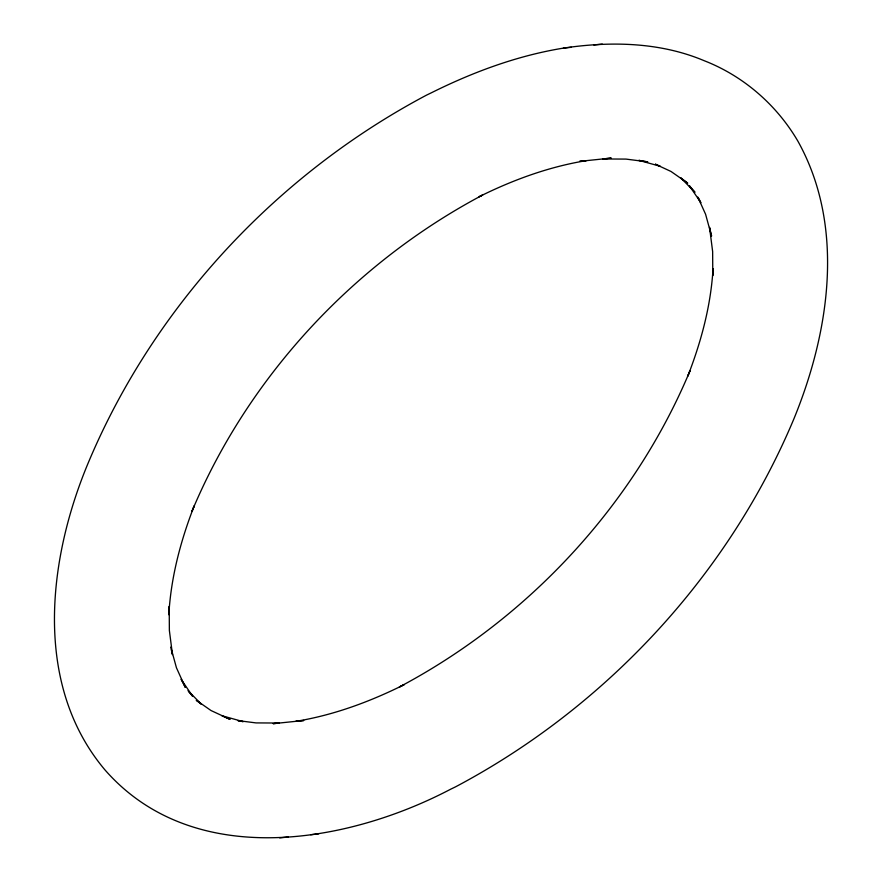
<?xml version="1.0" encoding="UTF-8"?>
<svg xmlns="http://www.w3.org/2000/svg" width="882" height="882" viewBox="0 0 882 882"><rect width="100%" height="100%" fill="white"/><g stroke="black" fill="none" stroke-linecap="round" stroke-linejoin="round"><path stroke-width="1.32" d="M713.108 268.668L712.788 275.548L712.645 251.59L709.547 227.38L711.576 236.1L705.578 214.238L697.816 197.05M713.042 268.657C710.892 305.624 701.19 341.698 687.817 376.096L689.989 370.815C633.662 505.43 528.109 618.8 399.337 687.001L404.154 684.675C369.9 701.741 333.65 715.181 295.779 721.355L303.75 720.517L273.409 723.648M563.378 48.124C517.249 55.643 473.094 72.015 431.375 92.786L426.557 95.113C276.584 174.537 153.622 306.572 88.035 463.359C47.871 559.464 32.998 684.697 105.057 770.019C192.618 869.895 345.59 844.317 450.647 789.214L455.465 786.887C605.438 707.463 728.367 575.417 793.987 418.641C829.51 331.864 845.573 226.597 797.835 141.065C776.601 104.782 743.283 75.874 704.068 60.66C659.868 42.016 610.245 41.145 563.378 48.124L571.349 47.286M593.829 44.993L602.307 44.1M273.2 723.67L279.252 723.031L256.012 722.909L238.327 720.649M279.715 837.9L288.193 837.007M310.673 834.714L318.645 833.876M238.096 720.781L243.212 721.652L221.845 715.721L230.081 719.381L211.03 710.539L196.521 700.407M655.469 164.184L660.166 166.268L638.8 160.348L647.774 161.88L626.011 159.091L602.77 158.969L611.237 158.076L579.628 161.351L586.243 160.645C548.825 166.775 512.938 179.906 479.08 196.752L482.686 194.999C353.925 263.2 248.338 376.559 192.022 511.185L194.194 505.904C180.634 540.732 170.943 577.28 168.826 614.71L169.212 606.452L169.366 630.409L172.464 654.631L170.722 647.145M655.513 164.284L670.993 171.461L687.74 183.147L680.761 177.888L694.961 192.287L689.316 185.65L700.881 202.706L698.5 198.075M196.278 700.352L201.261 704.101L187.998 690.672M188.671 691.609L192.695 696.35L181.13 679.294L185.308 687.398L176.444 667.762L171.494 649.758"/></g></svg>
